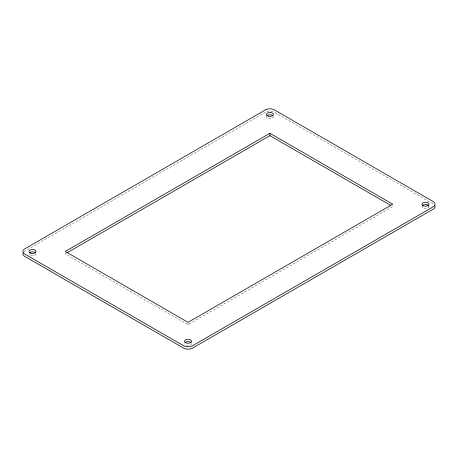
<?xml version="1.0" encoding="UTF-8"?>
<svg xmlns="http://www.w3.org/2000/svg" width="458" height="458" viewBox="0 0 458 458"><rect width="100%" height="100%" fill="white"/><g stroke="black" fill="none" stroke-linecap="round" stroke-linejoin="round"><path stroke-width="0.34" stroke-dasharray="2.29 1.72" d="M66.513 253.097L65.276 253.812L188.072 324.705L392.724 206.552L392.724 205.367M428.94 205.367L428.94 206.552M188.072 322.936L188.072 324.705M23.919 251.797A6.509 3.761 0 0 1 24.348 251.448L265.84 112.027A6.509 3.761 0 0 1 274.021 112.027L433.652 204.188A6.509 3.761 0 0 1 434.081 204.531M191.541 343.609A3.475 2.004 0 0 1 188.072 345.618A3.475 2.004 0 0 1 184.597 343.609M36.005 253.812A3.475 2.004 0 0 1 32.077 255.799A3.475 2.004 0 0 1 29.18 253.291M273.283 116.235A3.475 2.004 0 0 1 269.928 118.759A3.475 2.004 0 0 1 266.573 116.235M428.82 206.031A3.475 2.004 0 0 1 425.465 208.556A3.475 2.004 0 0 1 422.11 206.031"/><path stroke-width="0.69" d="M269.928 133.295L65.276 251.448L188.072 322.34L392.724 204.188L269.928 133.295L269.928 135.66L67.131 252.742M269.928 135.66L390.869 205.482M434.934 205.705A6.509 3.761 0 0 1 433.652 208.911L192.16 348.338A6.509 3.761 0 0 1 183.979 348.338L24.348 256.177A6.509 3.761 0 0 1 23.066 252.971M185.061 342.607A3.475 2.004 0 0 1 191.078 342.607M29.524 252.81A3.475 2.004 0 0 1 35.541 252.81M266.922 115.748A3.475 2.004 0 0 1 272.939 115.748M422.459 205.55A3.475 2.004 0 0 1 428.476 205.55M265.84 109.662L24.348 249.089A6.509 3.761 0 0 0 24.348 253.812L183.979 345.973A6.509 3.761 0 0 0 192.16 345.973L433.652 206.552A6.509 3.761 0 0 0 433.652 201.823L274.021 109.662A6.509 3.761 0 0 0 265.84 109.662M185.616 342.664A3.475 2.004 0 0 0 191.427 341.765A3.475 2.004 0 0 0 187.173 339.309A3.475 2.004 0 0 0 185.616 342.664M30.795 253.188A3.475 2.004 0 0 0 36.005 251.448A3.475 2.004 0 0 0 30.795 249.713A3.475 2.004 0 0 0 30.795 253.188M268.193 116.126A3.475 2.004 0 0 0 273.403 114.391A3.475 2.004 0 0 0 268.193 112.651A3.475 2.004 0 0 0 268.193 116.126M423.009 205.608A3.475 2.004 0 0 0 428.82 204.709A3.475 2.004 0 0 0 424.566 202.253A3.475 2.004 0 0 0 423.009 205.608"/></g></svg>
